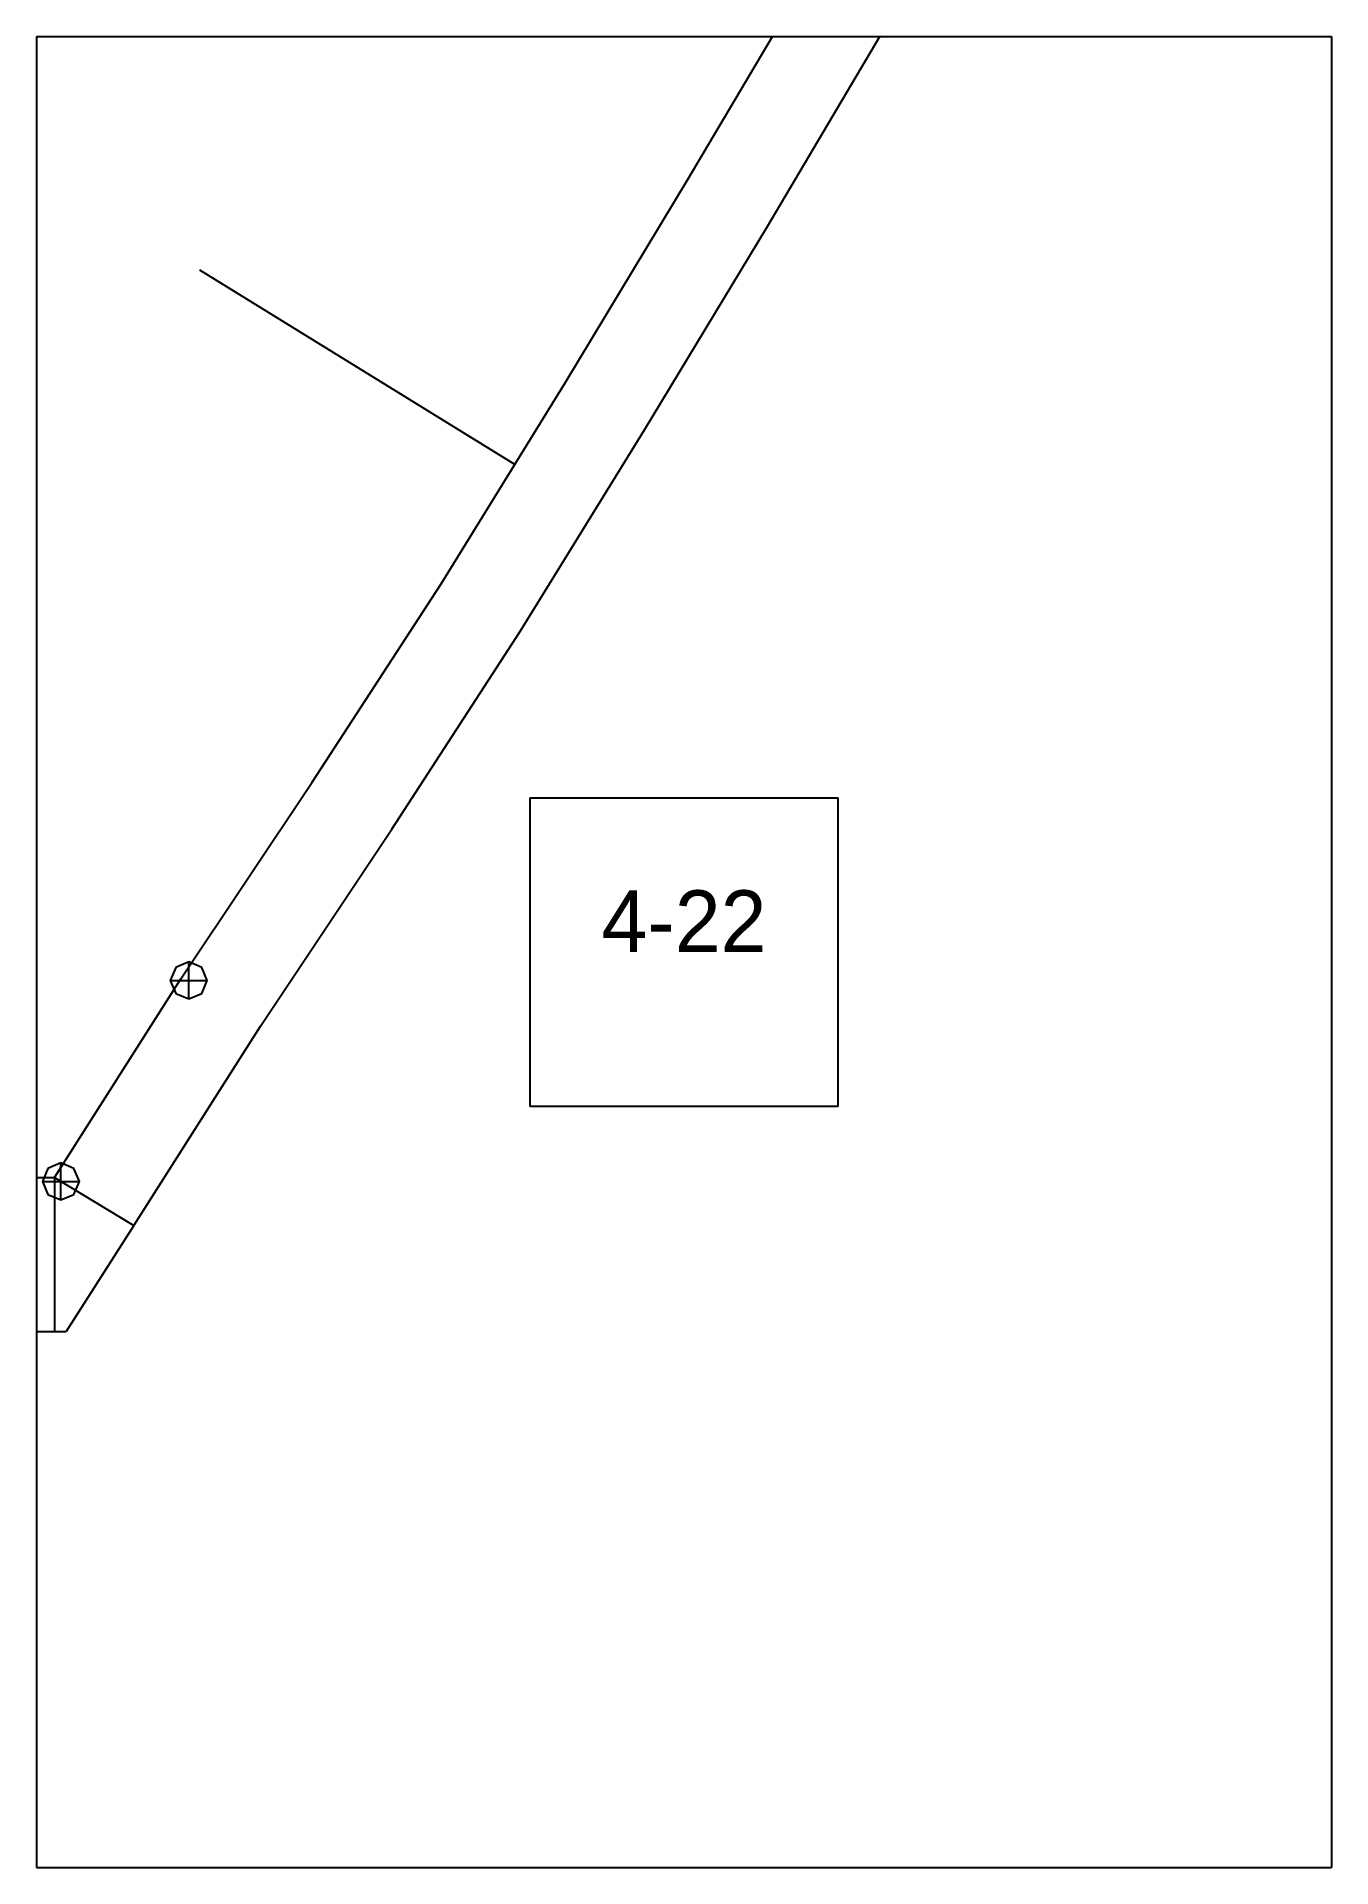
# Paper-space layout 'Plan 4-22' of a CAD drawing. Header units: metres, sheet in millimetres. Extents: x 0 to 210, y 0 to 297.
# The model-space entities are those that its viewports show. They can reach past a viewport. Long polylines and large blocks are cut down to what shows.
import ezdxf
from ezdxf.enums import TextEntityAlignment as Align

# ---------------------------------------------------------------- set-up
doc = ezdxf.new("R2010")
doc.units = ezdxf.units.M
for name, color, linetype in [('default', 7, 'Continuous'), ('TEXTLAYER', 7, 'Continuous'), ('VIEWPORTS', 7, 'Continuous')]:
    doc.layers.add(name, color=color, linetype=linetype)

msp = doc.modelspace()

# ---------------------------------------------------------------- linework, layer by layer
at = {"color": 9}
for p, q in [((4410, -594), (4410, -891)), ((4410, -594), (4410, -891)), ((4620, -594), (4620, -891)), ((4620, -594), (4620, -891)), ((4200, -891), (4410, -891)), ((4200, -891), (4410, -891)), ((4410, -891), (4620, -891)), ((4410, -891), (4410, -1188)), ((4410, -891), (4620, -891)), ((4410, -891), (4410, -1188)), ((4620, -891), (4830, -891)), ((4620, -891), (4620, -1188)), ((4620, -891), (4830, -891)), ((4620, -891), (4620, -1188)), ((4490, -1014.5), (4540, -1014.5)), ((4490, -1014.5), (4490, -1064.5)), ((4540, -1064.5), (4540, -1014.5)), ((4490, -1064.5), (4540, -1064.5)), ((4200, -1188), (4410, -1188)), ((4200, -1188), (4410, -1188)), ((4410, -1188), (4620, -1188)), ((4410, -1188), (4410, -1485)), ((4410, -1188), (4620, -1188)), ((4410, -1188), (4410, -1485)), ((4620, -1188), (4830, -1188)), ((4620, -1188), (4620, -1485)), ((4620, -1188), (4830, -1188)), ((4620, -1188), (4620, -1485))]:
    msp.add_line(p, q, dxfattribs=at)
at = {"layer": 'default', "color": 7, "linetype": 'Continuous'}
for p, q in [((4515.52, -914.34), (4535.06, -881.38)), ((4528.42, -921.99), (4547.96, -889.02)), ((4495.71, -947.16), (4515.52, -914.34)), ((4508.62, -954.79), (4528.42, -921.99)), ((4487.54, -960.41), (4436.47, -928.91)), ((4475.59, -979.78), (4495.71, -947.16)), ((4488.5, -987.42), (4508.62, -954.79)), ((4454.68, -1011.94), (4475.59, -979.78)), ((4467.59, -1019.57), (4488.5, -987.42)), ((4433.4, -1043.88), (4454.68, -1011.94)), ((4446.31, -1051.51), (4467.59, -1019.57)), ((4432.56, -1042), (4431.68, -1044.12)), ((4434.68, -1041.12), (4432.56, -1042)), ((4434.68, -1047.12), (4434.68, -1041.12)), ((4436.8, -1042), (4434.68, -1041.12)), ((4437.68, -1044.12), (4436.8, -1042)), ((4412.92, -1076.08), (4433.4, -1043.88)), ((4431.68, -1044.12), (4437.68, -1044.12)), ((4431.68, -1044.12), (4432.56, -1046.24)), ((4436.8, -1046.24), (4437.68, -1044.12)), ((4432.56, -1046.24), (4434.68, -1047.12)), ((4434.68, -1047.12), (4436.8, -1046.24)), ((4425.74, -1083.87), (4446.31, -1051.51)), ((4411.81, -1074.6), (4410.93, -1076.72)), ((4413.93, -1073.72), (4411.81, -1074.6)), ((4413.93, -1079.72), (4413.93, -1073.72)), ((4416.06, -1074.6), (4413.93, -1073.72)), ((4416.93, -1076.72), (4416.06, -1074.6)), ((4120.15, -1076.06), (4412.92, -1076.08)), ((4410.93, -1076.72), (4416.93, -1076.72)), ((4410.93, -1076.72), (4411.81, -1078.85)), ((4412.92, -1076.08), (4412.92, -1101.08)), ((4412.92, -1076.08), (4425.74, -1083.87)), ((4416.06, -1078.85), (4416.93, -1076.72)), ((4411.81, -1078.85), (4413.93, -1079.72)), ((4413.93, -1079.72), (4416.06, -1078.85)), ((4425.74, -1083.87), (4414.79, -1101.08)), ((4120.15, -1101.06), (4412.92, -1101.08)), ((4412.92, -1101.08), (4414.79, -1101.08))]:
    msp.add_line(p, q, dxfattribs=at)

# ---------------------------------------------------------------- texts
at = {"layer": 'TEXTLAYER', "color": 1}
msp.add_text('4-22', height=10, dxfattribs=at).set_placement((4515, -1039.5), align=Align.CENTER)

psp = doc.layouts.new('Plan 4-22')

# ---------------------------------------------------------------- viewports
at = {"layer": 'VIEWPORTS'}
psp.add_viewport(center=(105, 148.5), size=(210, 297), view_center_point=(4515, -1039.5), view_height=297, dxfattribs=at)

doc.saveas('drawing.dxf')
